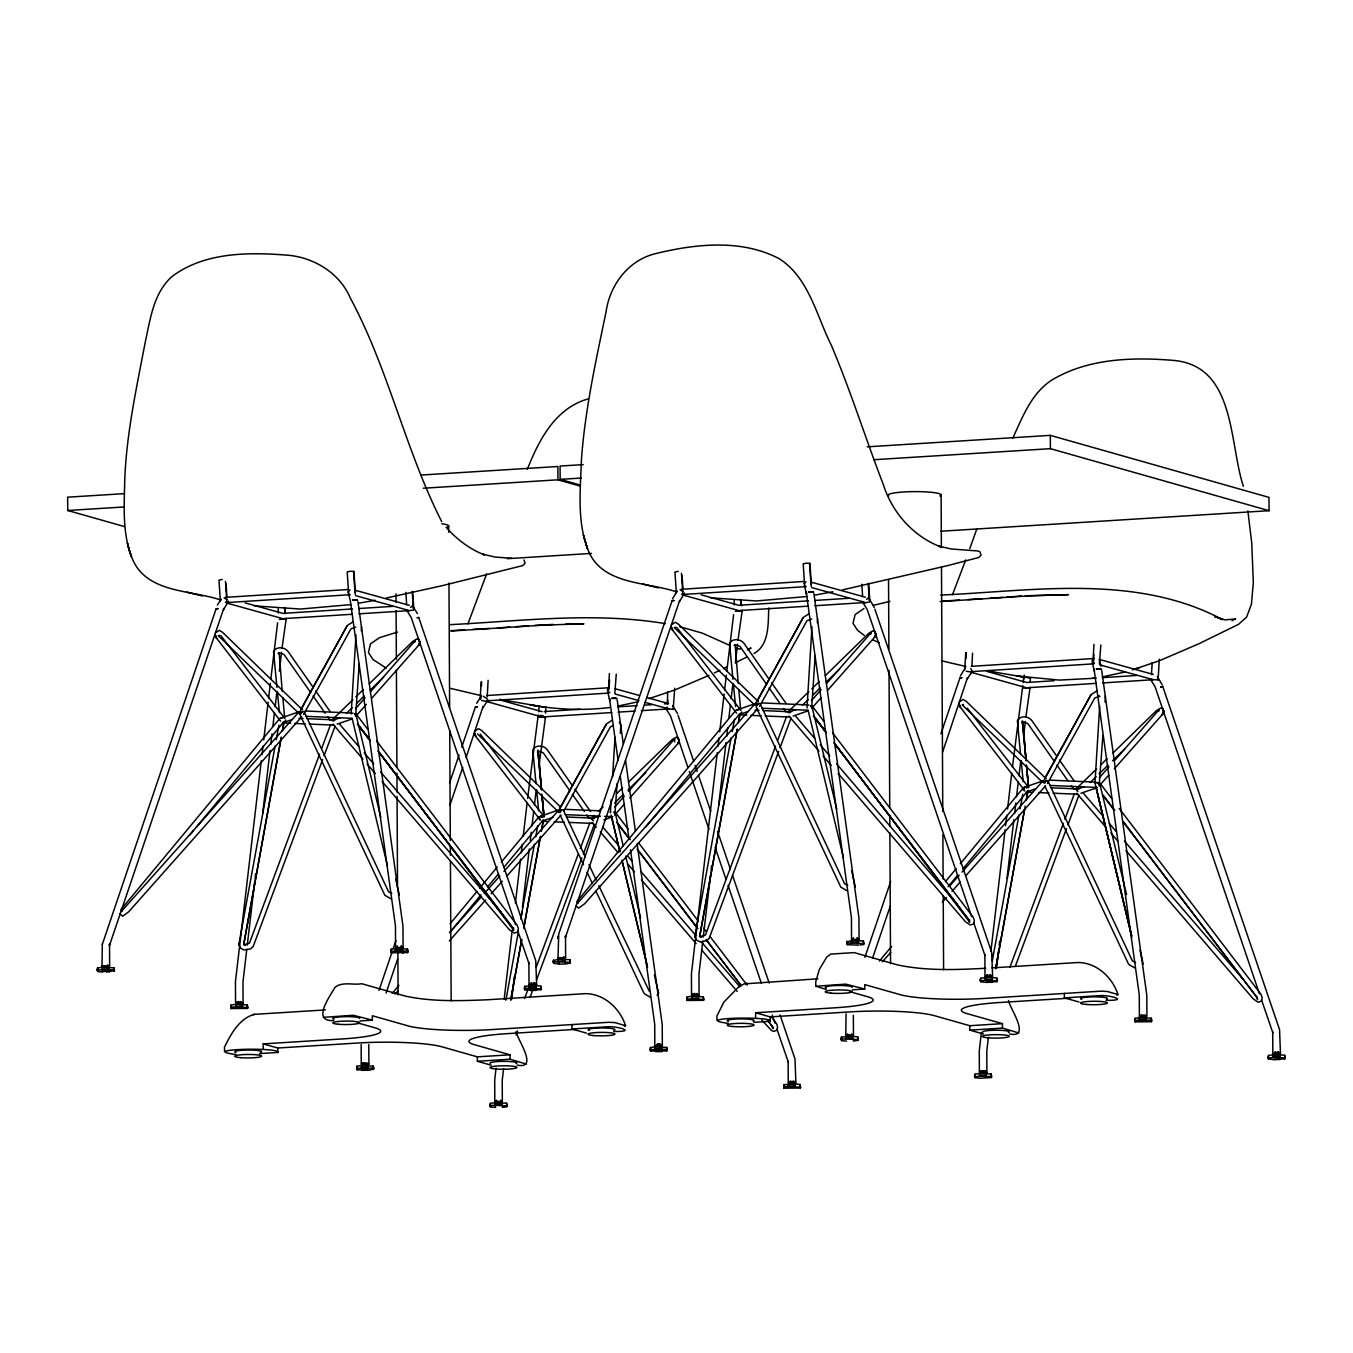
<?xml version="1.0" encoding="UTF-8"?>
<svg xmlns="http://www.w3.org/2000/svg" width="1353" height="1353" viewBox="0 0 1353 1353"><rect width="100%" height="100%" fill="white"/><g stroke="black" fill="none" stroke-linecap="round" stroke-linejoin="round"><path stroke-width="1.5" d="M768.775 607.987C768.014 623.429 769.637 644.671 754.01 653.533M480.214 698.977L481.161 681.709M480.687 699.332L480.89 695.899M481.431 686.022L481.651 682.064M487.198 696.964L488.129 680.288M538.748 711.779L539.069 705.843M545.547 713.183L545.885 706.926M608.461 690.808L609.408 673.54M609.56 679.815L609.121 687.73L486.674 695.543M614.837 693.159L616.258 674.2M667.689 699.991L667.469 703.949L667.638 691.738M673.185 709.378L674.707 688.322M964.774 669.786L965.738 652.518M965.89 658.793L966.211 652.856M971.894 665.676L972.57 653.161M1023.308 682.572L1023.629 676.635M1024.001 678.969L1024.221 675.012M1030.225 681.895L1030.462 677.718M1093.985 663.782L1092.92 663.325L1093.968 644.332M1093.41 663.663L1093.9 654.564M1099.414 663.951L1100.818 644.992M1152.198 662.53L1151.471 674.504M1158.117 679.967L1159.284 659.131M351.154 713.995L355.991 634.861M610.406 812.307L611.167 799.809M612.571 776.91L614.989 737.334M807.014 707.991L811.969 626.76M1094.966 783.099L1099.685 706.046M359.171 664.255L355.687 715.602L354.824 714.13M361.319 630.802L361.589 626.625M617.086 783.472L614.955 813.914L614.093 812.443M620.317 733.292L620.841 724.937L619.285 722.282M815.149 656.171L811.682 707.501L810.819 706.046M817.313 622.701L817.584 618.524M1102.864 735.457L1099.16 785.907L1108.784 775.049M1105.012 702.004L1105.418 695.73M333.751 1020.551C310.886 1021.938 330.386 995.571 334.884 987.538C341.937 981.179 353.285 985.339 361.758 983.732L405.24 996.062C431.996 1001.863 459.749 1000.882 486.962 999.799L585.646 993.626C604.402 993.88 619.894 1008.442 625.56 1025.692L624.342 1026.217M992.003 967.885L1078.087 962.507C1096.843 962.744 1112.335 977.306 1118.001 994.556L1116.783 995.098M228.539 601.104L223.6 609.56L223.702 608.512L109.424 945.595L109.525 943.887L109.644 965.754L107.648 966.448M684.517 593.003L679.578 601.459L679.68 600.411L565.402 937.494L565.503 935.786L565.622 957.653L563.643 958.347M237.265 1001.88L236.674 1004.569L238.297 1004.095L238.568 1001.508M364.008 1065.285L364.278 1062.697L363.027 1062.883L362.604 1065.504L367.695 1065.471L367.069 1062.849M530.224 985.863L530.866 982.971L530.004 985.593L531.56 985.39L531.814 982.819M561.427 810.176L560.074 811.546L559.06 809.568M657.254 1046.579L657.524 1044.009L659.317 1043.992L660.619 1044.144L661.245 1046.748M693.243 993.779L692.651 996.485L694.292 995.994L694.546 993.423M790.135 1081.284L789.256 1083.905L790.812 1083.702L791.065 1081.132M986.202 977.762L986.861 974.887L985.982 977.492L987.538 977.306L987.791 974.735M981.094 1070.984L980.485 1073.673L982.126 1073.2L982.379 1070.629M1141.154 1014.953L1140.41 1017.608L1141.831 1017.388L1142.084 1014.801M1275.372 1054.494L1275.642 1051.924L1273.833 1054.697L1279.228 1054.63L1278.602 1052.025L1277.435 1051.907L1277.486 1054.461M261.281 760.758L235.439 981.72L235.557 1002.945L237.908 1003.588M262.025 754.484L263.006 746.129M263.734 739.854L268.131 702.207M268.621 698.03L270.329 683.383M270.82 679.206L277.619 622.803M246.787 949.299L242.965 982.058L243.083 1003.266L241.054 1003.537M247.278 945.121L254.618 882.376M255.108 878.198L255.599 874.004M262.702 813.373L270.042 750.627M270.769 744.353L271.987 733.901M272.968 725.529L274.439 712.98M275.166 706.706L276.875 692.076M279.327 671.156L281.525 652.332M282.016 648.155L286.295 618.22M496.077 1068.194L494.708 1080.032L494.809 1101.241L497.16 1101.9M504.162 999.19L512.229 930.171M515.408 902.992L520.55 859.07M521.277 852.796L522.258 844.424M523.239 836.069L527.146 802.6M527.636 798.422L538.206 714.925M503.604 1068.515L502.217 1080.354L502.335 1101.579L500.322 1101.849M511.671 999.512L514.377 976.511M521.463 915.863L521.954 911.668M522.444 907.491L529.294 848.94M530.275 840.568L531.255 832.213M531.983 825.939L533.691 811.293M534.435 805.018L536.143 790.389M539.069 765.291L545.547 716.532M717.276 752.674L691.434 973.636L691.535 994.844L693.886 995.504M718.003 746.399L718.984 738.028M719.711 731.753L724.126 694.106M724.616 689.929L726.324 675.282M726.815 671.105L733.597 614.702M702.782 941.198L698.96 973.957L699.061 995.165L697.049 995.436M703.272 937.02L710.613 874.292M711.103 870.097L711.593 865.92M718.68 805.272L726.02 742.526M726.747 736.269L727.728 727.897M728.946 717.445L730.417 704.896M731.161 698.622L732.869 683.975M735.322 663.071L737.52 644.248M738.011 640.07L742.273 610.135M981.382 1032.728L979.268 1050.841L979.386 1072.05L981.737 1072.692M990.92 951.159L1005.11 829.863M1005.6 825.685L1006.818 815.233M1007.562 808.959L1011.723 773.409M1012.45 767.134L1022.767 685.717M988.417 1037.227L986.794 1051.163L986.895 1072.371L984.883 1072.641M996.485 968.207L998.683 949.4M999.174 945.206L999.664 941.028M1007.004 878.283L1013.854 819.732M1014.598 813.457L1015.815 803.005M1016.543 796.731L1018.268 782.085M1018.995 775.827L1020.703 761.181M1023.646 736.083L1025.354 721.453M1025.845 717.259L1030.107 687.324M114.413 970.659L113.906 967.801L102.27 967.26L102.287 969.915L114.227 969.78L114.413 970.659L106.177 971.995M235.811 1004.383L235.828 1007.038L247.328 1007.545L247.531 1008.425L231.211 1008.56L231.143 1005.059L235.811 1004.383L247.328 1004.89L247.531 1008.425M361.522 1065.572L361.539 1068.227L373.479 1068.075L373.682 1068.971L368.879 1070.274L357.057 1069.8L356.854 1066.249L361.522 1065.572L373.174 1066.113L373.682 1068.971M395.516 948.571L395.533 951.227L407.777 951.058L407.473 949.096L395.516 948.571L391.152 949.231L391.355 952.766L407.541 952.597L407.473 949.096M506.783 1106.737L506.58 1103.202L495.063 1102.695L495.08 1105.35L506.597 1105.841L506.783 1106.737L502.42 1107.397L502.555 1105.773M529.074 985.694L529.074 988.35L540.896 988.823L541.082 989.72L524.761 989.855L524.693 986.354L535.957 985.644L540.879 986.168L541.082 989.72M558.248 959.176L558.265 961.831L569.917 962.355L570.205 960.681L569.901 959.717L558.248 959.176L553.14 960.833L553.783 963.387L558.704 963.928L558.535 962.321M654.767 1046.884L654.784 1049.539L667.046 1049.37L666.725 1047.408L654.767 1046.884L650.404 1047.543L650.624 1051.078L666.792 1050.892L666.725 1047.408M691.806 996.298L691.806 998.954L703.323 999.444L703.509 1000.324L687.189 1000.476L687.121 996.975L691.806 996.298L703.306 996.789L703.509 1000.324M788.325 1084.007L788.342 1086.662L800.147 1087.135L800.35 1088.015L784.03 1088.167L783.962 1084.666L795.209 1083.939L800.13 1084.48L800.35 1088.015M851.494 940.487L851.511 943.126L863.468 943.65L863.451 940.995L851.494 940.487L846.69 942.111L847.35 944.682L858.851 945.172M846.082 1036.381L846.099 1039.019L857.751 1039.561L858.039 1037.886L857.734 1036.905L852.678 1036.33L841.414 1037.058L841.634 1040.592L846.555 1041.133M997.076 981.618L996.857 978.084L991.935 977.542L985.052 977.61L985.069 980.249L996.873 980.739L997.076 981.618L985.813 982.329L980.756 981.754L980.249 980.232L980.756 981.754M991.36 1077.529L991.14 1073.994L979.64 1073.504L979.657 1076.142L991.157 1076.65L991.36 1077.529L980.096 1078.256L975.039 1077.665L974.532 1076.142L975.039 1077.665M1139.344 1017.676L1139.361 1020.331L1151.606 1020.162L1151.285 1018.2L1139.344 1017.676L1134.964 1018.335L1135.184 1021.87L1151.369 1021.701L1151.285 1018.2M1284.91 1058.824L1284.707 1055.289L1279.769 1054.748L1272.885 1054.799L1272.902 1057.454L1284.707 1057.928L1284.91 1058.824L1273.663 1059.534L1268.59 1058.959L1268.082 1057.437L1268.59 1058.959M102.219 944.682L216.074 608.901L217.951 608.596L216.074 608.901M322.657 759.591L253.214 946.407L250.66 948.842L244.132 950.009L240.259 947.979L238.923 943.853M281.204 738.028L243.658 944.834L281.204 737.097M778.635 751.49L709.192 938.305L706.638 940.741L700.127 941.925L696.237 939.895L694.918 935.769M737.182 729.943L699.653 936.733L737.199 729.013M610.389 812.865L610.592 811.631M282.337 730.874L283.842 722.553M282.709 729.741L284.215 721.437M510.842 999.529L521.751 939.303M523.763 928.175L540.236 837.406M541.352 831.3L543.229 820.899M510.69 1000.188L521.615 940.031M523.882 927.6L540.456 836.34M541.961 828.053L543.466 819.749M738.315 722.773L739.82 714.452M738.687 721.639L740.192 713.352M995.774 968.241L1025.168 806.134M1026.284 800.012L1027.79 791.691M995.639 968.9L1024.644 809.212M1026.538 798.845L1028.043 790.558M238.686 945.341L275.116 745.943M276.266 739.702L278.921 725.157M505.887 1000.205L518.436 931.49M520.719 919.025L534.384 844.238M535.771 836.78L537.801 825.55M694.681 937.24L731.11 737.842M732.244 731.618L734.527 719.153M992.341 960.664L1018.944 815.047M1020.077 808.806L1022.733 794.279M102.338 943.954L101.999 965.822L104.367 966.465M539.17 818.176L540.185 820.138M109.61 971.961L109.745 970.338M368.879 1070.274L361.978 1070.324M402.873 953.273L402.991 951.649M536.414 990.379L529.835 990.43M662.124 1051.569L655.545 1051.619M992.392 982.295L985.813 982.329M1280.242 1059.5L1273.663 1059.534M236.758 1004.281L237.316 1001.694M692.736 996.18L693.294 993.592M980.57 1073.386L981.145 1070.798M362.519 1065.792L363.027 1062.883M497.667 1103.05L495.925 1102.881L496.517 1100.192M790.913 1084.362L789.476 1084.176L790.084 1081.487M847.671 1033.912C843.663 1037.717 856.026 1037.497 851.578 1033.844M1141.239 1015.19L1140.41 1017.608M1274.052 1054.968L1274.695 1052.076M108.866 969.881L108.849 967.226M242.407 1007.004L242.39 1004.349M368.117 1068.194L368.101 1065.538M402.416 951.159L402.399 948.521M501.675 1105.316L501.659 1102.661M535.974 988.282L535.957 985.644M564.844 961.78L564.827 959.125M661.668 1049.471L661.668 1046.833M698.402 998.903L698.385 996.248M795.226 1086.594L795.209 1083.939M858.411 943.075L858.394 940.42M852.678 1038.986L852.678 1036.33M991.952 980.198L991.935 977.542M986.236 1076.109L986.219 1073.453M1146.245 1020.28L1146.228 1017.625M1279.786 1057.403L1279.769 1054.748M396.818 948.774L397.325 945.848M655.85 1046.816L657.524 1044.009M852.796 940.673L853.303 937.764M103.251 967.48L108.646 967.429L107.107 967.615M418.787 617.644L535.737 960.596L536.634 984.544L534.317 984.832M368.794 1044.516L368.895 1064.067L366.9 1064.76M401.367 945.832L401.909 948.741L401.317 946.018M475.326 707.213L477.203 706.909L475.326 707.213L461.762 747.11M531.458 984.883L529.006 984.612L536.634 984.544M495.925 1102.881L501.32 1102.813L499.917 1103.05M559.246 959.395L564.641 959.328L563.085 959.531M672.052 600.817L673.929 600.495L672.052 600.817L558.755 933.891L557.994 957.721L560.345 958.381M790.727 1083.195C782.305 1082.079 801.45 1081.91 793.568 1083.144M793.162 1084.362L794.651 1083.838L794.025 1081.233M857.345 937.73L857.887 940.639L857.295 937.933M853.354 1015.308L853.455 1034.859L851.477 1035.552M959.903 678.005L961.78 677.701L959.903 678.005L940.893 733.85M987.453 976.781L984.984 976.511L992.612 976.46L991.715 952.495L874.867 609.154M1162.717 686.36L1160.722 687.053L1162.717 686.36L1279.566 1029.701L1280.462 1053.649L1278.128 1053.953M1145.72 1017.845L1145.196 1014.936M1275.287 1053.987L1272.818 1053.716L1280.462 1053.649M542.468 817.297L538.968 816.806L539.492 819.478M1023.189 788.816L1025.219 787.125L1027.028 788.089M980.435 980.113L980.688 978.253L985.052 977.61M1268.285 1057.319L1268.522 1055.458L1272.885 1054.799M378.992 990.43L391.88 952.546M393.233 948.554L395.955 940.572M449.551 782.998L459.039 755.075M386.079 993.017L397.613 959.074M449.856 805.339L462.743 767.405M466.142 757.426L482.953 706.824L482.852 707.873L487.689 700.448M864.905 957.247L890.697 881.446M872.685 957.823L890.325 905.918M942.567 752.183L967.53 677.616L967.429 678.665L972.249 671.257L970.777 668.653M414.728 642.286L415.354 640.493L370.671 691.586M870.723 634.202L871.349 632.409L826.649 683.485M1158.557 711.39L1159.183 709.598L1114.483 760.69M486.606 573.892L467.935 623.902M976.765 529.108L969.797 548.557M965.721 559.922L952.495 594.694M319.562 754.179L249.442 943.176L244.521 944.817L245.485 945.24L243.912 943.345M321.76 748.26L330.555 724.599M324.111 755.65L335.07 726.155M524.592 998.48L527.535 990.599M536.329 966.921L578.086 854.47M580.285 848.551L589.823 822.912M516.119 1034.876L517.59 1030.952M530.021 997.516L532.93 989.652M536.6 979.826L581.908 857.903M583.363 853.963L594.339 824.467M775.557 746.095L705.42 935.092L700.499 936.733L701.48 937.139L699.89 935.261M777.755 740.176L786.55 716.498M780.089 747.566L791.065 718.071M1009.896 967.31L1063.39 823.3M1064.862 819.343L1074.383 793.704M1015.308 966.346L1066.468 828.696M1067.94 824.772L1078.899 795.276M285.737 720.05L284.823 722.096L292.062 719.576M247.328 1007.545L247.328 1004.89M741.715 711.966L740.818 714.012L748.04 711.492M800.147 1087.135L800.13 1084.48M1284.707 1057.928L1284.707 1055.289M102.27 967.26L97.585 967.936L97.162 969.915L97.805 971.488L102.727 972.012L102.557 970.422M527.315 469.373C538.9 439.962 555.373 407.963 588.42 398.831M672.492 598.838L677.227 590.957M495.063 1102.695L490.395 1103.371L489.972 1105.35L490.462 1106.872L495.536 1107.447L495.35 1105.858M1012.704 438.321C1022.597 417.079 1031.358 393.114 1052.076 379.922C1087.897 358.427 1132.292 357.006 1172.865 360.355C1235.695 365.31 1228.913 442.346 1243.373 486.319M960.326 676.043L965.061 668.162M980.688 978.253L980.451 981.111M979.64 1073.504L974.972 1074.181L974.735 1077.022M1268.522 1055.458L1268.285 1058.317M513.802 928.124L512.922 929.748L513.142 928.835L513.785 930.357L379.821 753.114M969.78 920.04L968.9 921.664L969.12 920.75L969.763 922.272L835.816 745.013M558.992 810.329L606.465 723.906L612.3 720.117M300.823 709.429L347.197 625.593L353.048 621.822M303.579 714.469L350.985 628.807L355.754 627.132M560.074 807.741L606.245 724.295M563.846 810.954L610.237 727.119L613.247 725.377M755.786 703.171L803.192 617.509L809.026 613.721M759.574 706.384L806.963 620.723L811.749 619.048M1044.634 778.55L1091.025 694.698L1096.877 690.926M1047.408 783.573L1094.814 697.928L1099.583 696.237M346.994 625.999L299.723 712.016L300.806 713.234L302.159 711.864M802.972 617.898L755.718 703.932L756.801 705.133L758.154 703.763M1090.806 695.104L1043.552 781.121L1044.634 782.338L1045.987 780.969M220.353 600.918L218.983 580.116L222.264 579.422M349.869 595.083L348.719 594.83L347.214 571.947L350.512 571.237L354.08 571.575L355.281 594.593M348.719 594.83L349.615 594.441M682.977 589.418L682.081 575.6M805.847 586.982L804.714 586.728L803.208 563.846L806.489 563.152L810.058 563.474L811.259 586.509M804.714 586.728L805.593 586.339M235.845 1054.528C195.83 1049.015 281.272 1046.968 277.771 1052.465L277.737 1048.017L263.159 1043.89L263.192 1048.321M728.286 1023.392C688.271 1017.879 773.713 1015.849 770.212 1021.329L770.178 1016.898L755.6 1012.754L755.634 1017.185M215.398 632.95L219.203 630.346L222.382 632.172L302.48 709.818M474.649 731.263L478.455 728.658L481.651 730.485L560.227 806.659M671.376 624.866L675.181 622.262L678.377 624.088L758.458 701.717M959.226 702.072L963.015 699.45L966.211 701.294L1046.292 778.922M217.376 604.977L221.249 599.058M476.628 703.289L481.465 695.882M673.49 709.293L666.708 708.735L667.773 709.209M565.723 962.254L565.605 963.86L569.968 963.201L569.901 959.717M860.407 944.952L863.518 944.495L863.451 940.995M853.574 1039.442L853.439 1041.066L857.802 1040.406L857.734 1036.905M355.721 716.16L356.211 714.181L367.712 729.267M614.989 814.472L615.463 812.493L628.249 829.254M811.715 708.076L812.189 706.097L823.689 721.183M1099.549 785.264L1100.04 783.302L1111.54 798.371M300.062 713.894L302.768 711.492M559.33 812.206L562.019 809.804M756.056 705.792L758.745 703.408M1043.89 782.998L1046.596 780.596M657.101 995.301L658.64 993.305L654.412 975.073M120.823 909.723L279.716 718.494M189.454 835.427L193.496 830.556M196.185 827.326L283.724 721.978M392.201 993.44L398.932 985.339M450.092 923.761L477.034 891.356M479.723 888.109L497.227 867.036M501.27 862.182L538.968 816.806M450.059 932.116L481.025 894.84M487.773 886.739L498.547 873.767M503.925 867.29L542.976 820.29M576.801 901.622L735.711 710.41M645.449 827.326L739.702 713.894M879.45 961.002L891.576 946.423M945.443 881.598L956.216 868.626M960.258 863.772L1023.545 787.598M948.098 886.705L957.518 875.357M962.913 868.88L1027.536 791.082M356.718 715.247L366.325 704.389M371.821 698.182L418.534 645.415L419.988 642.185L418.669 639.58L417.045 638.87L412.716 641.423L369.251 683.84M614.6 815.115L624.223 804.24M629.72 798.033L677.802 743.727L679.24 740.497L677.938 737.892L676.297 737.182L671.967 739.736L628.502 782.152M812.696 707.162L820.95 697.844M827.816 690.081L874.528 637.314L875.966 634.1L874.664 631.479L873.023 630.786L868.694 633.322L825.229 675.739M1114.28 768.842L1162.362 714.519L1163.817 711.306L1162.498 708.684L1160.857 707.974L1156.527 710.528L1113.062 752.944M301.719 716.786L128.636 911.871L122.633 916.235L119.96 913.799M395.059 994.117L397.85 990.971M449.5 932.758L481.6 896.565M484.391 893.42L499.747 876.118M503.942 871.4L558.907 809.957M449.314 940.961L485.609 900.049M491.19 893.758L502.352 881.175M506.546 876.456L560.988 815.098M757.714 708.684L584.614 903.787L578.61 908.134L575.938 905.715M882.41 961.763L890.798 952.326M949.417 886.249L959.192 875.239M961.983 872.093L1042.943 780.833L1045.108 782.93M942.246 902.316L946.44 897.597M952.022 891.306L960.393 881.868M965.974 875.577L1045.548 785.89M355.484 708.651L365.141 697.793M614.736 806.963L624.409 796.105M628.553 791.437L674.623 738.806L674.657 741.884M811.462 700.566L821.136 689.692M1099.312 777.772L1108.97 766.897M346.368 713.42L352.321 707.619M356.803 703.256L364.245 696M370.198 690.199L383.609 677.143M614.566 803.022L623.496 794.312M627.978 789.966L645.855 772.563M802.346 705.319L808.316 699.518M812.781 695.171L820.222 687.916M826.193 682.115L839.587 669.058M1090.197 782.524L1096.15 776.723M1099.126 773.815L1108.073 765.121M1112.538 760.758L1124.461 749.156M352.829 699.789L331.942 720.084L333.058 720.861M355.822 696.88L363.281 689.641M594.187 815.504L591.193 818.396L593.375 820.814M598.652 811.14L603.134 806.794M616.562 793.754L622.532 787.953M808.823 691.687L787.92 711.999L789.036 712.777M811.8 688.795L819.258 681.54M1075.77 789.188L1096.657 768.893M1101.139 764.546L1107.109 758.745M350.038 589.891L348.025 591.819L350.258 600.444M607.277 690.131L609.29 688.203M804.003 583.735L806.016 581.807M1091.837 660.924L1093.85 658.996M539.255 817.212L540.49 816.045M1023.815 788.021L1025.067 786.837M1096.404 782.575L1095.169 783.742L1131.565 935.464M323.333 1017.355L353.319 1015.274L372.346 1020.179L372.312 1015.731L407.811 1025.811A63.997 8.236 -0.3 0 0 492.34 1029.548L608.833 1022.276L614.972 1022.614L625.56 1025.692M826.193 989.415L815.774 986.236L845.76 984.138L864.787 989.043L864.753 984.612L900.252 994.675A63.997 8.236 -0.3 0 0 984.781 998.413L1101.274 991.14L1107.414 991.495L1118.001 994.556M516.085 1031.646C517.083 1039.104 539.17 1069.631 517.134 1065.099M1008.526 1000.51C1009.524 1007.968 1031.612 1038.512 1009.575 1033.963M410.619 607.463L412.53 605.772M866.613 599.362L868.508 597.671M333.362 720.845L334.986 719.897M789.34 712.76L790.964 711.796M667.486 707.145L665.608 708.126L670.513 715.957L687.95 767.54M592.31 819.174L594.238 818.21M1076.87 789.983L1078.815 789.002M735.947 662.446L746.704 657.118M747.38 649.897L751.084 648.07L747.921 649.068M1231.94 620.689L1235.644 618.879L1224.972 619.894L1214.656 616.528L1222.419 619.573C1136.199 573.587 1034.03 590.838 940.758 595.083M714.401 672.915L719.813 670.327M723.432 668.585L727.035 666.86M708.938 675.418L674.893 689.912L649.322 698.554M412.107 610.271L407.135 610.913L408.2 611.302M868.102 602.186L863.603 603.15M863.958 608.512L855.096 614.634L852.999 623.327L857.633 630.363L864.246 635.42M219.727 635.335L218.307 635.707L300.011 714.418M279.936 718.443L298.776 711.864M333.041 720.202L340.279 717.682M337.168 724.143L352.237 718.883M675.705 627.234L674.301 627.606L754.5 704.862M122.176 910.823L121.381 911.482L299.114 711.729L301.279 713.809M735.931 710.342L754.771 703.763M789.036 712.118L796.257 709.581M793.146 716.041L808.231 710.782M541.082 816.096L559.922 809.517M544.092 820.408L553.123 817.263M592.31 818.514L599.531 815.994M603.962 819.817L611.505 817.195M963.539 704.439L962.135 704.812L1042.334 782.068M578.171 902.722L577.376 903.398L755.109 703.628L757.274 705.725M1023.764 787.547L1042.605 780.969M1028.652 791.217L1035.874 788.681M1076.87 789.306L1084.108 786.786M1080.996 793.247L1096.065 787.987M772.563 1026.623L773.037 1028.669L771.836 1025.997M1257.123 997.415L1257.613 999.461L1256.413 996.806M872.922 605.417L889.902 601.392M416.893 617.949L418.77 617.306M1133.882 669.363L1159.47 660.704L1198.978 643.707L1238.57 624.325L1246.62 617.086L1251.44 604.165L1253.335 582.348L1251.728 542.857L1247.855 510.876M1132.309 669.82L1139.801 667.604M486.606 701.328L481.634 700.516M1092.92 663.325L1094.442 663.122M325.413 1009.913L254.601 1014.344C239.582 1017.963 230.788 1034.335 224.497 1047.07L224.53 1051.501M817.855 978.794L743.896 983.919L738.011 987.555L723.821 1002.201L716.938 1015.934L716.972 1020.365M284.857 619.116L285.686 618.845L279.378 619.42M740.852 611.032L741.664 610.761L735.356 611.319M638.362 701.683L617.729 706.148M1124.8 672.035L1102.289 676.94M386.298 598.026L442.499 585.629L522.748 565.588L525.099 563.237L523.983 559.956M842.276 589.942L947.946 565.537L978.743 557.487L981.077 555.136L979.978 551.855L977.982 550.975L951.125 548.963L938.728 546.122L940.403 546.764C913.055 536.194 892.101 512.381 883.323 484.56C865.446 438.22 850.631 390.713 831.199 344.964C816.333 315.367 808.891 277.653 779.176 258.694C741.765 239.007 696.288 243.743 656.543 253.4C628.874 259.539 609.882 284.62 606.059 311.866C595.912 360.794 584.986 409.841 581.435 459.8C580.42 491.054 576.429 524.524 589.773 553.901C605.586 585.189 647.766 581.942 676.788 591.954M375.085 600.242L358.748 603.235M832.941 591.768L814.726 595.134M397.613 632.037L379.398 637.72L370.519 643.842L368.439 652.535L373.056 659.571L386.315 668.162M396.598 948.504L401.993 948.453M852.576 940.403L857.971 940.352M984.189 1071.119L985.119 1070.967L985.88 1073.622L985.035 1070.73M254.601 1014.344L252.994 1014.598M747.042 983.225L745.435 983.462M400.911 947.76L403.093 947.421L402.974 926.213L357.919 601.611M390.713 951.193L395.533 951.227M235.557 1002.945L243.083 1003.266M524.271 988.316L529.074 988.35M856.889 939.659L859.07 939.337L858.952 918.129L813.897 593.51M846.707 943.109L851.511 943.126M691.535 994.844L699.061 995.165M980.688 980.908L985.069 980.249M649.981 1049.505L654.784 1049.539M494.809 1101.241L502.335 1101.579M1134.541 1020.314L1139.361 1020.331M783.522 1086.628L788.342 1086.662M979.386 1072.05L986.895 1072.371M1268.539 1058.114L1272.902 1057.454M97.162 969.915L102.287 969.915M230.703 1007.038L235.828 1007.038M553.14 961.814L558.265 961.831M686.698 998.937L691.806 998.954M356.414 1068.227L361.539 1068.227M840.991 1039.019L846.099 1039.019M489.972 1105.35L495.08 1105.35M974.972 1076.819L979.657 1076.142M533.606 983.327L534.858 983.141L535.314 985.813M1277.435 1052.431L1278.686 1052.262L1279.143 1054.917M351.256 604.588L300.383 609.053L254.313 605.856M807.234 596.487L756.378 600.969L710.291 597.772M395.583 947.523L403.093 947.421M851.578 939.439L859.07 939.337M654.852 1045.835L662.344 1045.734L662.226 1024.525L637.162 843.866M1141.746 1016.864L1139.378 1016.204L1146.904 1016.543L1146.803 995.318L1101.748 670.716M608.664 692.432L609.865 692.33M544.43 717.614L545.31 717.361L538.934 717.259M970.659 672.187L971.539 671.934L966.194 671.308M1028.99 688.406L1029.887 688.153L1023.511 688.051M101.999 965.822L109.644 965.754M557.994 957.721L565.622 957.653M361.166 1044.567L361.268 1064.118L368.895 1064.067M846.048 1013.786L845.828 1034.927L853.455 1034.859M610.237 707.45C583.633 710.815 556.557 709.564 530.19 704.879L544.955 707.179M1094.797 678.259L1059.213 680.085L1016.61 675.959M351.34 713.319L353.032 713.166M807.318 705.217L809.009 705.065M678.242 571.321L674.961 572.031L676.331 592.834M497.43 627.995L509.844 627.132M516.051 626.693L528.465 625.83M534.655 625.407L553.208 624.426M990.278 598.212L1002.691 597.349M1006.818 597.062L1021.295 596.047M1025.439 595.76L1068.481 594.644L1028.838 595.878L940.217 601.578M225.308 597.366L347.636 589.57M227.439 602.542L349.767 594.745M352.473 608.935L282.878 613.383L245.164 602.897M358.799 608.529L392.556 606.381M681.286 589.282L803.614 581.486M352.507 614.245L282.895 618.676L227.321 603.218M358.833 613.839L407.338 610.744M683.417 594.441L805.762 586.644M808.468 600.85L738.856 605.281L701.142 594.796M814.794 600.444L848.534 598.297M808.485 606.144L738.89 610.592L683.299 595.134M814.81 605.738L863.332 602.643M971.234 666.352L1093.681 658.522M486.691 700.854L609.036 693.057M971.268 671.646L1093.596 663.849M544.244 711.543L580.099 709.26M618.067 706.841L637.043 705.64M645.482 705.099L651.808 704.693M664.458 703.881L668.686 703.611L646.835 697.556M1054.122 680.728L1026.69 682.487L986.997 671.443M1092.074 678.31L1096.302 678.039M1102.627 677.65L1136.368 675.485M544.261 716.853L611.759 712.557M618.084 712.152L634.963 711.069M641.288 710.663L668.703 708.921L644.891 702.292M1028.838 687.645L1096.336 683.35M1102.661 682.944L1151.166 679.849M583.228 464.603L560.091 466.058L560.159 479.368L580.403 485.101M867.273 446.828L1050.317 435.362L1268.979 497.38L1269.046 510.69L940.825 531.239M124.459 493.625L67.65 497.194L67.718 510.487L124.408 526.571M421.121 475.055L557.876 466.497L557.943 479.808L580.217 486.116M560.159 479.368L581.198 478.049M873.649 459.732L1050.385 448.672L1269.046 510.69M67.718 510.487L124.527 506.935M423.286 488.23L557.943 479.808M507.307 558.688L591.464 553.411M985.711 968.274C956.419 969.797 926.534 971.065 897.682 964.943L854.2 952.613L830.725 954.102L826.768 957.028L819.309 969.543L815.741 981.788L815.774 986.236M852.525 989.804L864.787 989.043M360.084 1020.94L372.346 1020.179M755.6 1012.754L835.207 1007.782A63.997 8.236 -0.3 0 0 867.577 996.721L849.819 991.681M263.159 1043.89L342.766 1038.901A63.997 8.236 -0.3 0 0 375.136 1027.857L357.378 1022.817M1064.371 993.423L1064.388 997.871L1099.803 995.639C1108.817 994.776 1130.905 1000.73 1106.061 1000.307M571.93 1024.559L571.947 1028.99L607.362 1026.775C616.376 1025.912 638.464 1031.865 613.619 1031.443M770.178 1016.898L849.769 1011.909A63.997 8.236 -0.3 0 1 934.297 1015.646L969.797 1025.709L1002.472 1023.663L1002.505 1028.094L1018.843 1032.965M1070.578 998.091L999.36 1002.539A63.997 8.236 -0.3 0 0 966.972 1013.6L1002.472 1023.663M277.737 1048.017L357.327 1043.045A63.997 8.236 -0.3 0 1 441.856 1046.782L477.355 1056.845L510.03 1054.799L510.064 1059.23L526.402 1064.101M576.04 1029.345L506.918 1033.675A63.997 8.236 -0.3 0 0 474.531 1044.736L510.03 1054.799M753.925 1022.344L770.212 1021.329M259.455 1053.598L277.771 1052.465M969.797 1025.709L969.813 1030.14L1002.505 1028.094M477.355 1056.845L477.372 1061.276L510.064 1059.23M450.092 624.646C521.683 621.061 594.085 611.725 665.405 623.648M943.142 601.036L959.497 600.089M967.683 599.616L982.007 598.787M450.38 630.701L464.705 629.872M472.89 629.399L489.262 628.469M451.513 631.005L544.278 625.086L583.921 623.834L565.503 624.19M281.238 717.733L283.2 717.665M737.216 709.649L739.178 709.564M531.56 985.39L535.399 985.525L534.858 983.141M987.538 977.306L991.377 977.441L990.751 974.82M238.297 1004.095L242.069 1004.518M694.292 995.994L698.047 996.417L697.285 993.762M982.126 1073.2L985.66 1073.352M790.812 1083.702L794.651 1083.838M559.212 964.08L564.911 963.996M851.375 942.432L858.563 942.348M395.397 950.533L402.585 950.449M102.557 971.42L109.745 971.336M984.916 979.555L992.121 979.471M528.938 987.639L536.126 987.572M1139.209 1019.638L1146.397 1019.553M654.649 1048.829L661.837 1048.761M1272.767 1056.761L1279.955 1056.676M788.19 1085.952L795.395 1085.884M558.129 961.12L565.013 961.07M102.135 969.222L109.018 969.154M691.671 998.243L698.554 998.193M235.693 1006.344L242.576 1006.277M845.963 1038.326L852.847 1038.258M361.386 1067.534L368.287 1067.466M979.504 1075.449L986.388 1075.381M494.944 1104.657L501.828 1104.589M1141.831 1017.388L1145.805 1017.557M681.506 594.136L683.316 594.542M225.528 602.237L227.338 602.643M761.891 702.934L807.47 704.896M761.925 708.228L807.487 710.207M754.923 710.24L759.067 710.41M763.21 710.596L788.072 711.661M738.383 714.824L746.67 715.179M750.814 715.365L761.164 715.805M765.308 715.991L790.169 717.056M305.913 711.018L351.476 712.997M305.93 716.329L351.509 718.291M298.945 718.325L303.089 718.511M307.232 718.697L332.077 719.762M282.388 722.925L290.675 723.28M294.819 723.449L305.186 723.906M309.33 724.075L334.174 725.157M1049.742 780.14L1095.304 782.102M1049.759 785.433L1097.401 787.497M1051.044 787.801L1075.906 788.867M1026.217 792.029L1032.44 792.3M1038.647 792.57L1048.998 793.01M1053.141 793.196L1078.003 794.262M565.165 809.331L600.377 810.853M565.199 814.641L600.411 816.163M604.554 816.333L612.841 816.688M566.484 816.992L591.346 818.075M541.657 821.237L547.864 821.491M554.087 821.761L564.438 822.218M568.581 822.387L593.443 823.47M511.84 558.299L495.147 557.047L482.75 554.206L484.425 554.865C469.576 549.132 456.587 539.204 446.135 527.281M848.179 1035.569L845.828 1034.927M363.619 1064.777L361.268 1064.118M1029.515 677.988L988.096 671.054M539.018 706.232L499.984 699.45M1016.526 675.942L1023.578 677.024M499.832 699.535L503.536 700.245M1152.333 680.001L1151.268 679.527L1157.965 679.849M220.81 600.039C191.771 590.026 149.608 593.274 133.778 561.985C121.855 536.448 124.205 507.257 124.747 479.858C126.489 433.467 136.518 388.007 145.16 342.546C150.268 319.562 153.261 293.567 171.679 276.773C204.658 251.624 250.153 252.047 289.627 255.379C315.35 258.254 339.941 273.695 350.292 297.948C388.548 369.234 405.325 449.856 441.704 521.649M226.915 597.265L226.086 583.701M284.468 607.48L285.415 613.602M540.321 715.263L543.314 715.923M986.591 670.682L993.981 672.323M500.187 699.484L509.404 701.53M740.412 649.085L736.032 648.087L737.842 648.78M965.924 666.471L941.773 660.873M679.544 626.608L702.461 633.187L730.079 645.55M481.364 695.679L449.822 688.22M642.844 584.006L658.454 587.895M186.849 592.107L202.476 595.996M1099.651 659.52L1153.246 674.42M811.8 582.314L865.413 597.214M1099.668 664.813L1153.28 679.713M811.834 587.625L865.43 602.525M971.133 672.34L1026.724 687.781M355.822 590.415L409.418 605.315M355.856 595.709L409.452 610.609M615.074 688.728L638.904 695.341M615.108 694.021L638.937 700.651M500.441 700.093L542.13 711.678M486.573 701.53L542.164 716.989M1064.388 997.871L1078.967 1001.998M969.813 1030.14L983.631 1034.064M571.947 1028.99L586.525 1033.134M477.372 1061.276L491.19 1065.2M1135.59 962.558L1132.427 960.951L1047.729 780.478M847.739 885.352L844.593 883.746L759.879 703.272M391.761 893.437L388.599 891.847L303.901 711.374M1134.693 967.919L1128.673 964.368L1044.871 786.127M477.575 734.019L559.279 812.73M846.86 890.714L840.839 887.162L756.141 707.027M650.133 997.11L644.113 993.576L595.963 891.17M390.882 898.798L384.861 895.263L300.163 715.111M872.55 639.834L879.365 642.658M1096.843 782.271L1099.515 784.706M680.069 589.823L682.927 591.447M483.342 696.237L487.79 699.4M224.091 597.925L226.949 599.548M1023.494 790.118L1024.745 790.93M1098.619 695.831L1099.769 696.609M741.393 605.501L740.463 599.396M284.857 613.399L284.959 607.801M542.452 815.977L544.058 817.094L541.893 794.059M649.22 991.106L598.821 885.674M1098.382 782.829L1099.854 783.928L1126.592 894.621M810.532 705.64L812.003 706.723L836.78 809.229M613.805 812.037L615.277 813.119L623.209 845.929M354.554 713.724L356.025 714.824L380.785 817.313M560.548 812.121L558.383 810.041M1083.381 793.247L1102.543 815.571M1109.375 823.554L1116.225 831.52M1124.444 841.092L1243.542 979.809M1076.667 793.213L1105.418 826.683M1110.898 833.076L1117.73 841.042M1125.95 850.614L1253.267 998.886L1258.155 1002.235L1261.233 1001.169L1262.214 997.854L1261.047 994.421L1119.202 808.434M795.53 716.058L814.692 738.383M820.172 744.759L829.761 755.921M836.611 763.887L957.061 904.193M788.833 716.008L818.954 751.084M823.047 755.87L831.266 765.443M838.116 773.409L965.416 921.697L970.304 925.029L973.399 923.981L974.38 920.649L973.196 917.216L832.636 732.903M602.914 827.241L617.966 844.779M627.555 855.942L631.665 860.728M641.237 871.89L696 935.667M701.48 942.043L739.803 986.692M592.107 822.404L596.216 827.19M600.326 831.977L618.118 852.711M627.691 863.874L634.54 871.839M641.39 879.805L696.135 943.582M701.615 949.958L737.216 991.428M761.857 1020.128L771.531 1030.479L773.578 1031.426L776.673 1030.377C779.768 1025.303 773.899 1020.619 771.362 1016.915M339.552 724.143L358.714 746.467M364.194 752.843L373.766 764.005M380.616 771.988L501.084 912.294M332.855 724.109L362.959 759.185M367.069 763.955L375.288 773.527M382.121 781.493L509.438 929.782L514.326 933.113L517.421 932.065L518.402 928.733L517.218 925.317L376.658 741.004M1076.565 790L1077.935 791.606M967.31 708.177L1028.398 787.158M1024.441 790.287L959.767 706.486L958.956 703.831L960.427 707.247L958.956 703.831M676.923 627.691L740.565 709.953M736.607 713.099L671.934 629.28L671.105 626.625L672.593 630.041L671.105 626.625M480.197 734.087L543.838 816.349M539.881 819.495L475.191 735.677L474.379 733.038L475.867 736.455L474.379 733.038M220.945 635.775L284.587 718.037M280.612 721.183L215.939 637.381L215.127 634.726L216.615 638.142L215.127 634.726M1102.458 794.82L1113.959 809.889M1122.905 821.626L1257.072 997.567L1123.666 822.083M825.533 731.483L815.352 718.122L825.601 731.584M835.697 744.86L969.238 920.361L833.786 742.746M813.339 715.94L826.125 732.7M638.464 842.665L698.52 921.41M703.645 928.107L706.198 931.473M710.021 936.496L747.093 985.085M616.613 822.336L629.399 839.097M637.06 849.16L697.116 927.904M706.063 939.642L740.565 984.883M369.538 739.584L359.374 726.206L369.606 739.685M379.719 752.944L513.244 928.446L377.808 750.847M357.361 724.041L370.13 740.784M1103.355 795.395L1114.771 810.396M618.761 824.552L630.261 839.706M639.09 851.291L697.86 928.648M706.435 939.861L741.224 985.728M1057.048 756.547L1031.73 720.422C1028.246 715.974 1020.196 715.23 1017.355 720.726L1020.585 754.365M1059.45 759.98L1073.91 780.613M1054.511 761.671L1027.992 723.838L1024.965 722.282L1021.904 722.705L1023.003 721.842L1026.064 760.386L1022.327 720.878L1026.081 760.674M1056.913 765.105L1067.754 780.58M1071.373 785.738L1073.792 789.188M769.197 679.341L743.896 643.233C740.395 638.785 732.362 638.024 729.521 643.538L732.954 679.274M771.616 682.775L786.076 703.408M766.661 684.466L740.159 646.633L737.131 645.077L734.053 645.516L735.169 644.637L738.214 683.18M769.079 687.916L779.92 703.391M783.539 708.549L785.941 711.982M572.471 785.738L547.17 749.63C543.669 745.182 535.636 744.421 532.794 749.934L536.025 783.573M574.89 789.188L590.551 811.529M569.934 790.879L543.432 753.046L540.405 751.49L537.327 751.913L538.443 751.033L541.488 789.594L537.767 750.086L541.504 789.881M572.353 794.312L584.395 811.512M586.813 814.946L589.215 818.379M313.219 687.425L287.918 651.317C284.418 646.869 276.367 646.125 273.526 651.622L276.959 687.375M315.638 690.876L330.098 711.509M310.683 692.567L284.164 654.734L281.136 653.178L278.075 653.6L279.175 652.738L282.236 691.282M313.084 696L325.143 713.2M327.544 716.633L329.963 720.084M1157.322 676.449L1162.142 684.736M869.489 599.244L874.309 607.531M672.762 705.657L677.701 713.894M413.511 607.345L417.434 613.602M563.152 809.686L585.443 857.176M589.012 864.77L596.149 879.974M560.311 815.318L583.481 864.635M587.05 872.211L592.411 883.594M373.682 1067.974L373.174 1066.113M114.413 969.661L113.906 967.801M1150.067 678.648L1155.073 686.749L1259.474 993.846M862.216 601.442L867.239 609.56L971.64 916.641M406.238 609.543L411.261 617.644L515.645 924.742M1285.012 1057.251L1285.35 1058.181M800.452 1086.459L800.79 1087.372M247.633 1006.852L247.971 1007.782M1261.503 999.833L1272.835 1032.779L1272.716 1031.849L1272.818 1053.716M973.67 922.628L984.984 955.59L984.866 954.643L984.984 976.511M678.141 715.568L693.768 761.468M695.138 765.477L697.167 771.464M698.52 775.455L710.748 811.377M717.547 831.351L730.451 869.269M732.497 875.256L769.18 983.056M780.055 1014.987L794.989 1058.909L795.885 1082.857M689.303 771.531L709.006 829.423M715.128 847.384L725.986 879.315M728.032 885.319L761.316 983.124M772.191 1015.054L774.914 1023.054M776.943 1029.041L788.258 1061.987L788.139 1061.04L788.258 1082.924M517.692 930.729L529.006 963.674L528.888 962.744L529.006 984.612M563.744 956.639L564.641 959.328M107.75 964.74L108.646 967.429M500.559 1100.175L501.32 1102.813M1099.16 659.232L1101.038 666.217M1092.209 662.564L1094.239 670.479M804.375 585.359L806.574 594.221L806.202 591.921L851.443 917.791L851.544 939.016M607.649 691.772L609.848 700.634L609.476 698.334L618.05 760.098M1139.97 949.975L1143.2 964.097M851.629 870.723L855.367 886.908M625.678 856.178L640.544 917.672M395.651 878.807L399.372 894.993M1131.632 935.684L1096.048 787.311L1131.852 937.257M611.099 814.996L619.945 851.9M621.923 860.102L647.546 966.921M808.079 710.105L843.494 857.988M697.201 993.542L697.827 996.146M611.488 816.535L619.826 851.46M622.279 861.726L647.275 966.448M352.101 718.189L387.516 866.089M241.223 1001.626L241.832 1004.247M1151.606 1020.162L1151.809 1021.058M1134.964 1018.335L1134.879 1021.227M1134.981 1020.991L1135.184 1021.87M996.857 978.084L997.516 980.976M991.14 1073.994L991.8 1076.887M863.772 942.973L863.958 943.853M847.13 941.13L847.029 944.039M847.147 943.785L847.35 944.682M858.056 1038.884L858.242 1039.764M841.414 1037.058L841.312 1039.95M841.431 1039.696L841.634 1040.592M703.306 996.789L703.949 999.681M667.046 1049.37L667.232 1050.249M650.404 1047.543L650.303 1050.435M650.421 1050.199L650.624 1051.078M570.205 961.679L570.408 962.558M553.58 959.852L553.478 962.744M553.597 962.507L553.783 963.387M540.879 986.168L541.521 989.06M506.58 1103.202L507.223 1106.094M407.777 951.058L407.98 951.937M391.152 949.231L391.051 952.123M391.169 951.886L391.355 952.766M356.854 1066.249L356.752 1069.141M356.871 1068.904L357.057 1069.8M97.585 967.936L97.501 970.845M97.602 970.591L97.805 971.488M365.767 1062.697L366.24 1065.268M1099.854 783.928L1100.107 785.416M812.003 706.723L812.257 708.228M794.11 1081.453L794.566 1084.125M615.277 813.119L615.53 814.624M356.025 714.824L356.279 716.312M1094.425 671.426L1094.053 669.126L1139.277 994.996L1139.378 1016.204M617.171 699.924L623.259 743.727M625.576 760.42L635.42 831.351M620.367 776.774L629.06 839.367M630.498 849.785L654.717 1024.204L654.818 1045.412M350.393 601.29L395.448 925.892L395.566 947.1M983.885 1070.629L984.223 1073.149M696.034 993.423L696.389 995.96M240.056 1001.508L240.394 1004.044M811.326 582.027L811.529 584.056M355.349 590.128L355.551 592.14M1021.194 760.674L1023.206 781.713M733.36 683.485L735.575 706.604M536.634 789.881L538.646 810.904M277.365 691.569L279.394 712.591M1026.47 764.868L1028.432 785.805M738.789 689.472L740.717 710.393M282.811 697.556L284.739 718.494M1143.894 1014.784L1144.063 1017.371M659.317 1043.992L659.503 1046.579M1151.302 1020.855L1151.369 1021.701M974.972 1074.181L975.023 1075.026M863.468 943.65L863.518 944.495M857.751 1039.561L857.802 1040.406M783.962 1084.666L783.725 1087.524M783.962 1087.322L784.03 1088.167M687.121 996.975L686.884 999.833M687.138 999.63L687.189 1000.476M666.741 1050.046L666.792 1050.892M569.917 962.355L569.968 963.201M524.693 986.354L524.457 989.212M524.71 989.009L524.761 989.855M490.395 1103.371L490.158 1106.23M490.412 1106.027L490.462 1106.872M407.473 951.734L407.541 952.597M373.174 1068.769L373.242 1069.614M231.143 1005.059L230.906 1007.917M231.16 1007.714L231.211 1008.56M113.923 970.456L113.99 971.302M868.66 583.65L869.793 600.867M868.186 583.329L869.421 602.254M861.81 584.225L862.639 596.707M809.584 563.152L810.971 584.327M740.937 599.717L741.326 605.637M734.121 600.732L734.391 604.892M681.472 573.3L682.842 594.221M412.665 591.735L413.815 608.968M412.191 591.413L413.443 610.355M405.832 592.326L406.661 604.808M353.59 571.254L354.993 592.428M278.143 608.816L278.414 612.977M225.477 581.401L226.864 602.305M989.601 974.701L989.635 977.255M792.875 1081.115L792.909 1083.668M533.606 982.802L533.657 985.356M1050.317 435.362L1050.385 448.672M941.113 494.894L941.384 547.644M941.485 566.636L942.77 811.462M942.889 834.683L943.126 878.993M943.21 895.889L943.599 969.746M888.532 579.591L888.904 649.237M889.022 670.344L889.733 807.521M889.784 815.96L889.834 826.514M889.868 832.839L890.545 963.691M448.672 526.013L448.706 532.355M448.976 583.008L449.619 707.518M449.737 730.738L450.312 840.484M450.346 846.809L450.397 855.248M450.431 861.59L451.158 1000.882M396.006 593.832L396.057 602.271M396.091 610.71L396.361 659.249M396.412 669.803L396.919 766.897M396.953 773.223L397.055 792.215M397.072 796.443L397.528 885.082M397.883 952.613L398.103 994.827M235.946 1052.533A13.412 1.725 -0.3 0 1 247.836 1050.029A13.412 1.725 -0.3 0 1 260.723 1052.313M441.856 523.763A26.502 3.416 -0.3 0 1 447.386 527.078M334.005 1019.147A13.412 1.725 -0.3 0 1 344.152 1016.678A13.412 1.725 -0.3 0 1 359.61 1018.488M589.265 1030.462A13.412 1.725 -0.3 0 1 601.155 1027.976A13.412 1.725 -0.3 0 1 614.059 1030.242M490.192 1063.407A13.412 1.725 -0.3 0 1 504.855 1061.344A13.412 1.725 -0.3 0 1 515.983 1063.627M728.388 1021.397A13.412 1.725 -0.3 0 1 740.277 1018.894A13.412 1.725 -0.3 0 1 753.164 1021.177M888.684 495.874A26.502 3.416 -0.3 0 1 915.981 491.613A26.502 3.416 -0.3 0 1 939.828 495.942M826.446 988.011A13.412 1.725 -0.3 0 1 836.594 985.542A13.412 1.725 -0.3 0 1 852.052 987.352M1081.707 999.326A13.412 1.725 -0.3 0 1 1093.596 996.84A13.412 1.725 -0.3 0 1 1106.5 999.123M982.633 1032.288A13.412 1.725 -0.3 0 1 997.296 1030.225A13.412 1.725 -0.3 0 1 1008.425 1032.491M558.315 935.87L558.214 938.576L558.315 935.87M419.988 642.185L418.534 645.415L419.988 642.185L418.669 639.58L419.988 642.185M679.24 740.497L677.802 743.727L679.24 740.497L677.938 737.892L679.24 740.497M875.966 634.1L874.528 637.314L875.966 634.1L874.664 631.479L875.966 634.1M1163.817 711.306L1162.362 714.519L1163.817 711.306L1162.498 708.684L1163.817 711.306M355.399 599.683L352.406 600.022L357.716 600.258L355.399 599.683M811.377 591.599L808.401 591.921L813.711 592.157L811.377 591.599M614.651 697.996L611.674 698.334L616.985 698.554L614.651 697.996M1099.211 668.805L1096.234 669.126L1101.545 669.363L1099.211 668.805M772.512 1026.758L767.405 1020.061L772.512 1026.758M587.405 548.489L583.414 535.213L587.405 548.489M131.41 556.59L129.009 549.403L131.41 556.59M129.398 550.739L127.436 543.297L129.398 550.739M1028.551 787.598L1026.606 766.745L1028.568 787.598M543.805 814.726L542.046 795.953L543.805 814.709M992.189 956.503L992.07 954.558L992.189 956.503M240.344 1057.64A13.412 1.725 -0.3 0 0 261.569 1056.304A13.412 1.725 -0.3 0 0 242.762 1054.647A13.412 1.725 -0.3 0 0 240.344 1057.64M338.402 1024.255A13.412 1.725 -0.3 0 0 359.627 1022.919A13.412 1.725 -0.3 0 0 340.821 1021.261A13.412 1.725 -0.3 0 0 338.402 1024.255M593.663 1035.569A13.412 1.725 -0.3 0 0 614.888 1034.233A13.412 1.725 -0.3 0 0 596.081 1032.576A13.412 1.725 -0.3 0 0 593.663 1035.569M495.604 1068.955A13.412 1.725 -0.3 0 0 516.829 1067.618A13.412 1.725 -0.3 0 0 498.005 1065.961A13.412 1.725 -0.3 0 0 495.604 1068.955M732.785 1026.504A13.412 1.725 -0.3 0 0 754.01 1025.168A13.412 1.725 -0.3 0 0 735.203 1023.511A13.412 1.725 -0.3 0 0 732.785 1026.504M830.843 993.119A13.412 1.725 -0.3 0 0 852.069 991.8A13.412 1.725 -0.3 0 0 833.262 990.125A13.412 1.725 -0.3 0 0 830.843 993.119M1086.104 1004.433A13.412 1.725 -0.3 0 0 1107.329 1003.114A13.412 1.725 -0.3 0 0 1088.522 1001.44A13.412 1.725 -0.3 0 0 1086.104 1004.433M988.045 1037.819A13.412 1.725 -0.3 0 0 1009.27 1036.483A13.412 1.725 -0.3 0 0 990.447 1034.825A13.412 1.725 -0.3 0 0 988.045 1037.819"/></g></svg>
